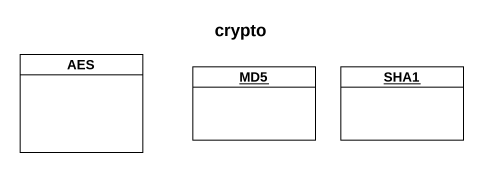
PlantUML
@startuml
title crypto
hide circle
hide empty members
class AES
object MD5
object SHA1
@enduml
